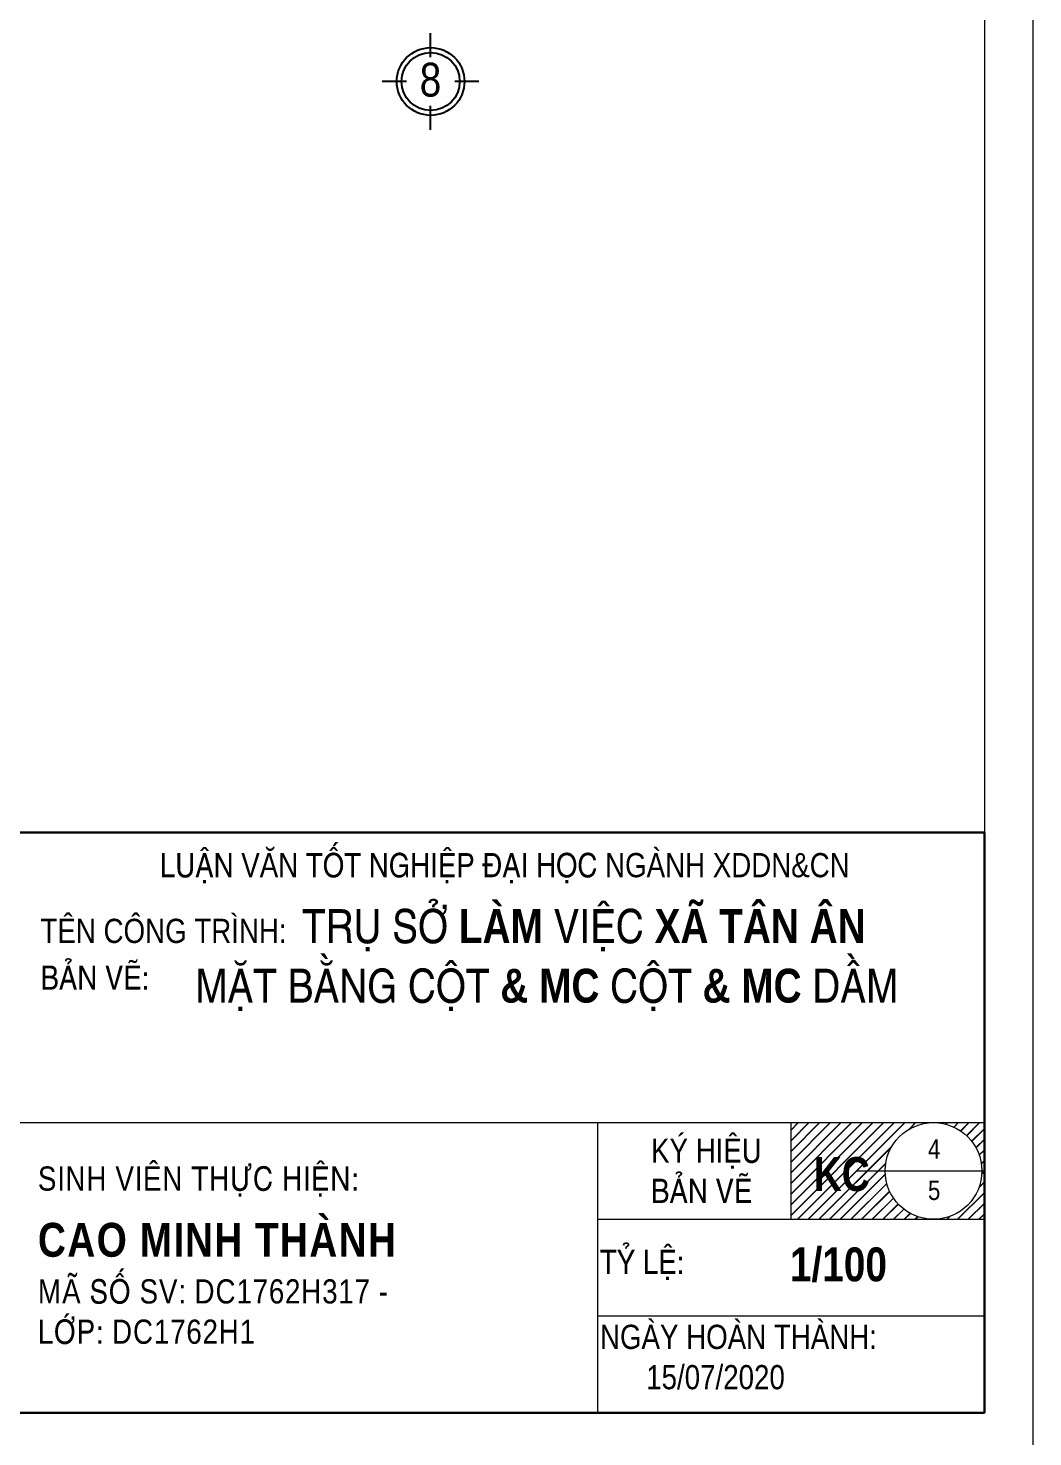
# Model space of a CAD drawing. Extents: x -1107188 to -523840, y 39692 to 514392.
# Drawn here: x -1033575 to -1023188, y 99342 to 113909 of the extents above; entities that cross this region are included whole.
import ezdxf
from ezdxf.enums import TextEntityAlignment as Align

# ---------------------------------------------------------------- set-up
doc = ezdxf.new("R2010")
doc.units = 0
doc.layers.get('0').update_dxf_attribs({"color": 255, "linetype": 'CONTINUOUS'})
doc.layers.add('00-KICH THUOC', color=6, linetype='CONTINUOUS', lineweight=9)
doc.layers.add('DIM', color=1, linetype='CONTINUOUS')
doc.layers.add('TAGS', color=60, linetype='CONTINUOUS')
doc.styles.add('SO BV', font='', dxfattribs={"height": 200})
doc.styles.get("Standard").update_dxf_attribs({"font": ''})
doc.styles.add('TEN BV', font='', dxfattribs={"height": 350})
doc.styles.add('VNI-HELVE-CONDENSEN', font='')
doc.styles.get('SO BV').set_extended_font_data('VNI-Helve-Condense')
doc.styles.get('Standard').set_extended_font_data('VNI-Helve-Condense')
doc.styles.get('TEN BV').set_extended_font_data('VNI-Helve-Condense', bold=True)
doc.styles.get('VNI-HELVE-CONDENSEN').set_extended_font_data('VNI-Helve-Condense')

# ---------------------------------------------------------------- blocks, each defined once
blk = doc.blocks.new('A$C206177D3')
at = {"layer": 'TAGS', "ltscale": 1000}
for p, q in [((-37, 240), (-37, 490)), ((-287, -10), (-537, -10)), ((463, -10), (213, -10)), ((-37, -510), (-37, -260))]:
    blk.add_line(p, q, dxfattribs=at)
blk.add_circle((-37, -10), 350, dxfattribs=at)
at = {"layer": 'TAGS', "color": 254, "ltscale": 1000}
blk.add_circle((-37, -10), 300, dxfattribs=at)
at = {"layer": 'TAGS', "ltscale": 1000, "style": 'VNI-HELVE-CONDENSEN'}
blk.add_attdef('A', text='', height=350, dxfattribs=at).set_placement((-38, -166), align=Align.CENTER)
blk = doc.blocks.new('KHUNGTEN')
h = blk.add_hatch()
h.set_pattern_fill('JIS_LC_8', color=4, scale=10, style=0)
h.set_pattern_definition([(45, (-535895.42, 217812.59), (-55.15433, 55.15433), []), (45, (-535891.42, 217812.59), (-55.15433, 55.15433), [])])
h.paths.add_polyline_path([(-510680, 220392, -0.414214), (-511180, 220892, -0.414214), (-510680, 221392), (-512153, 221392), (-512153, 220392)])
h.paths.add_polyline_path([(-510180, 220892), (-510153, 220892), (-510153, 221392), (-510680, 221392, -0.414214)])
h.paths.add_polyline_path([(-510153, 220392), (-510153, 220892), (-510180, 220892, -0.414214), (-510680, 220392)])
h.paths.add_polyline_path([(-512006, 221122), (-511373, 221122), (-511373, 220597), (-512006, 220597)], flags=24)
for p, q in [((-526153, 221392), (-510153, 221392)), ((-514153, 221392), (-514153, 218392)), ((-512153, 220392), (-512153, 221392)), ((-511472, 220892), (-510153, 220892)), ((-514153, 220392), (-510153, 220392)), ((-514153, 219392), (-510153, 219392)), ((-526153, 218392), (-510153, 218392))]:
    blk.add_line(p, q)
at = {"color": 3, "linetype": 'Continuous'}
for points in [[(-593653, 217892), (-593653, 277292), (-509653, 277292), (-509653, 217892), (-593653, 217892)], [(-593153, 218392), (-593153, 276792), (-510153, 276792), (-510153, 218392)]]:
    blk.add_lwpolyline(points, close=True, dxfattribs=at)
at = {"lineweight": 30}
blk.add_lwpolyline([(-526153, 224392), (-510153, 224392), (-510153, 218392), (-526153, 218392)], close=True, dxfattribs=at)
blk.add_circle((-510680, 220892), 500)
at = {"char_height": 200}
for s, insert, width, attachment_point in [('{\\fVNI-Helve-Condense|b0|i0|c0|p2;\\H1.25x;LUAÄN VAÊN TOÁT NGHIEÄP ÑAÏI HOÏC NGAØNH XDDN&CN}', (-515112, 224179), 9919.9, 2), ('{\\H1.25x;  TEÂN COÂNG TRÌNH:  \\fVNI-Helve-Condense|b1|i0|c0|p2;\\H1.4x;TRUÏ SÔÛ LAØM VIEÄC XAÕ TAÂN AÂN\\P\\fVNI-Helve-Condense|b0|i0|c0|p2;\\H0.7143x;  BAÛN VEÕ:  \\fVNI-Helve-Condense|b1|i0|c0|p2;\\H1.40003x; }', (-520072, 223599), 9919.9, 1), ('{\\H1.25x;KYÙ HIEÄU\\PBAÛN VEÕ}', (-513600, 221227), 6000, 1), ('{\\H1.25x;\\T1.05;   SINH VIEÂN THÖÏC HIEÄN:\\P\\H0.4x;\\P\\H2.5x;  \\fVNI-Helve-Condense|b1|i0|c0|p2; \\H1.4x;CAO MINH THAØNH\\fVNI-Helve-Condense|b0|i0|c0|p2;\\H0.2857x;\\P\\H2.5x;   MAÕ SOÁ SV: DC1762H317 - \\P   LÔÙP: DC1762H1}', (-520190, 220018), 6000, 4), ('{\\H1.25x;   TYÛ LEÄ:}', (-514367, 220076), 6000, 1), ('{\\H1.25x;   NGAØY HOAØN THAØNH:\\P         15/07/2020}', (-514367, 219301), 6000, 1)]:
    blk.add_mtext(s, dxfattribs=dict(at, insert=insert, width=width, attachment_point=attachment_point))
at = {"style": 'TEN BV'}
for tag, p in [('TEB_BV', (-518299, 222628)), ('LOAI_BV', (-511918, 220684)), ('TL', (-512164, 219751))]:
    blk.add_attdef(tag, p, '', height=350, dxfattribs=at)
at = {"style": 'SO BV'}
for tag, p in [('SOBV', (-510673, 221020)), ('TONGSOBV', (-510673, 220591))]:
    blk.add_attdef(tag, text='', height=200, dxfattribs=at).set_placement(p, align=Align.CENTER)

msp = doc.modelspace()

# ---------------------------------------------------------------- block references
at = {"layer": '00-KICH THUOC'}
ref = msp.add_blockref('KHUNGTEN', (-513535.14, -118800), dxfattribs=at)
ref.add_attrib('5', '5', dxfattribs={"layer": '0', "height": 200, "style": 'SO BV'}).set_placement((-1024208.31, 101791.48), align=Align.CENTER)
ref.add_attrib('1', '4', dxfattribs={"layer": '0', "height": 200, "style": 'SO BV'}).set_placement((-1024208.31, 102219.88), align=Align.CENTER)
ref.add_attrib('TL', 'KC', (-1025453.179, 101884.214), dxfattribs={"layer": '0', "height": 350, "style": 'TEN BV'})
ref.add_attrib('1/100', '1/100', (-1025699.5, 100950.522), dxfattribs={"layer": '0', "height": 350, "style": 'TEN BV'})
ref.add_attrib('TEB_BV', 'MAËT BAÈNG COÄT & MC COÄT & MC DAÀM', (-1031846.659, 103832.351), dxfattribs={"layer": 'DIM', "height": 350, "style": 'TEN BV'})
at = {"layer": 'TAGS', "ltscale": 1000}
ref = msp.add_blockref('A$C206177D3', (-1029377.394, 113367.265), dxfattribs=at)
ref.add_attrib('A', '8', dxfattribs={"color": 7, "ltscale": 1000, "height": 350, "style": 'VNI-HELVE-CONDENSEN'}).set_placement((-1029415.698, 113201.627), align=Align.CENTER)

doc.saveas('drawing.dxf')
